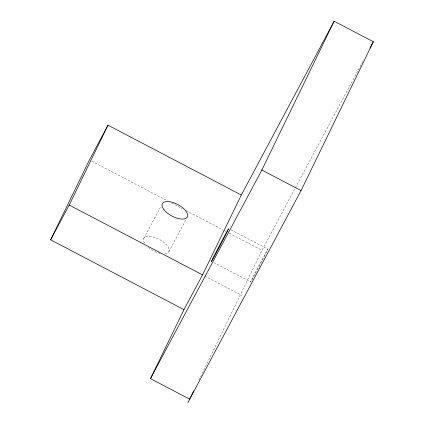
<?xml version="1.0" encoding="UTF-8"?>
<svg xmlns="http://www.w3.org/2000/svg" width="424" height="424" viewBox="0 0 424 424"><rect width="100%" height="100%" fill="white"/><g stroke="black" fill="none" stroke-linecap="round" stroke-linejoin="round"><path stroke-width="0.32" stroke-dasharray="2.12 1.59" d="M198.936 380.116L261.974 250.33L363.681 59.853M143.763 238.505L161.088 206.059M168.858 251.649L186.184 219.203M231.022 229.856L267.894 249.169M91.785 161.189L167.491 200.838M171.598 202.99L182.161 208.523M186.269 210.675L223.241 230.041M223.83 230.349L225.589 231.271M229.108 233.115L261.974 250.33M213.818 262.573L250.685 281.881M204.877 276.119L241.744 295.427M144.499 243.175A14.167 6.455 28.1 0 1 150.361 236.396A14.167 6.455 28.1 0 1 167.242 245.697A14.167 6.455 28.1 0 1 163.881 253.849M160.145 253.393A14.167 6.455 28.1 0 1 147.594 246.821M256.398 271.625A18.592 0.292 -62.4 0 1 251.782 279.533A18.592 0.292 -62.4 0 1 264.788 254.559A18.592 0.292 -62.4 0 1 264.889 255.322L262.997 259.022A18.592 0.292 -62.4 0 1 256.663 271.127"/><path stroke-width="0.64" d="M183.974 309.658L50.647 239.825L89.438 159.959L108.003 125.197L241.325 195.024L202.534 274.89L183.974 309.658L150.472 378.632L189.682 399.17L301.061 190.577L373.353 41.738L334.139 21.2L241.325 195.024M50.647 239.825L69.213 205.062L108.003 125.197M150.472 378.632L261.846 170.04L334.139 21.2M187.917 402.8L193.731 390.833M369.919 48.166L373.353 41.738M261.846 170.04L301.061 190.577M69.213 205.062L202.534 274.89M225.674 234.785L223.782 238.479A18.592 0.292 -62.4 0 1 211.449 261.449A18.592 0.292 -62.4 0 1 223.665 237.578A18.592 0.292 -62.4 0 1 225.674 234.785M164.008 209.774A14.167 6.455 28.1 0 0 186.263 218.164A14.167 6.455 28.1 0 0 174.354 203.001A14.167 6.455 28.1 0 0 164.008 209.774"/></g></svg>
